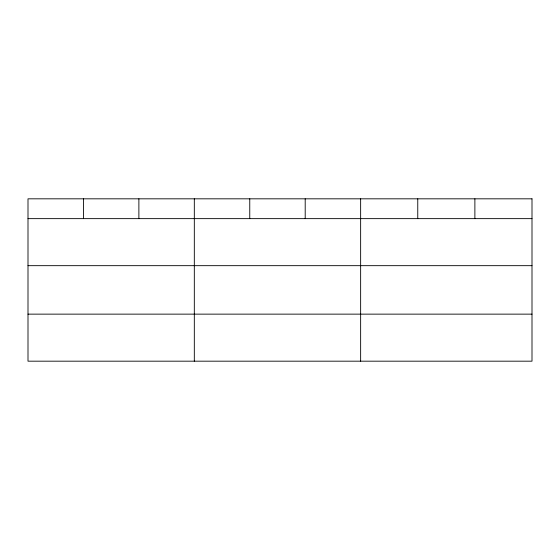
<?xml version="1.0" encoding="UTF-8"?>
<svg xmlns="http://www.w3.org/2000/svg" width="560" height="560" viewBox="0 0 560 560"><rect width="100%" height="100%" fill="white"/><g stroke="black" fill="none" stroke-linecap="round" stroke-linejoin="round"><path stroke-width="0.84" d="M28 218.638L532 218.638M28 265.671L532 265.671M28 314.139L532 314.139M474.88 198.821L474.88 218.638M417.76 198.821L417.76 218.638M360.64 198.821L360.64 361.179M305.2 198.821L305.2 218.638M249.76 198.821L249.76 218.638M194.32 198.821L194.32 361.179M138.88 198.821L138.88 218.638M83.44 198.821L83.44 218.638M532 198.821L28 198.821L28 361.179L532 361.179L532 198.821"/></g></svg>
